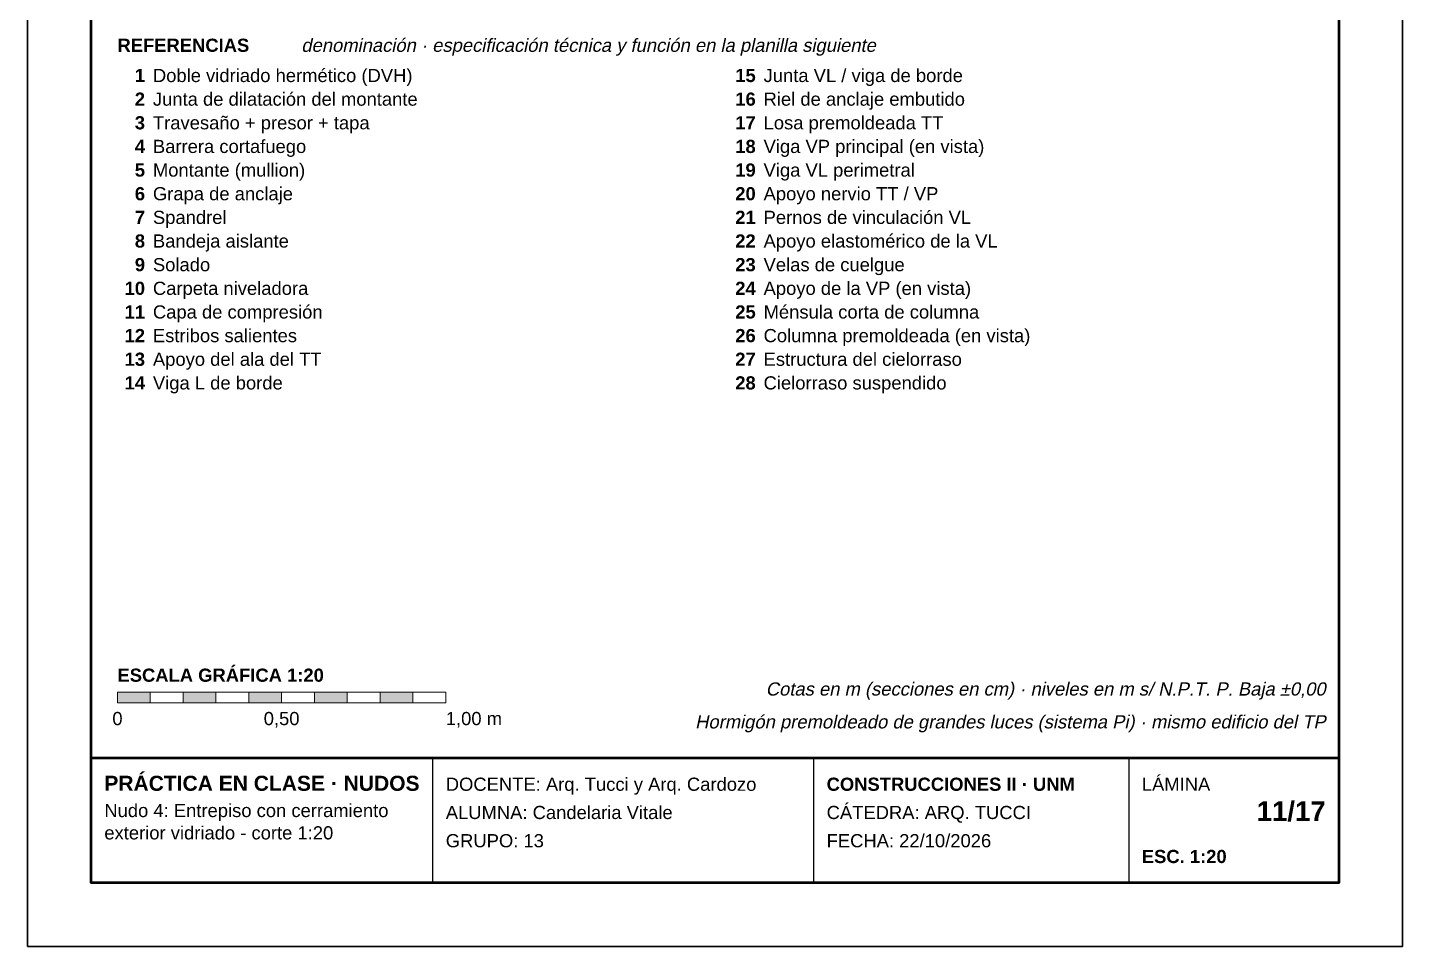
# Model space of a CAD drawing. Header units: millimetres. Extents: x 6 to 4194, y 6 to 5934.
# Drawn here: x 6 to 4194, y 6 to 2804 of the extents above; entities that cross this region are included whole.
import ezdxf
from ezdxf.enums import TextEntityAlignment as Align

# ---------------------------------------------------------------- set-up
doc = ezdxf.new("R2010")
doc.units = ezdxf.units.MM
doc.header["$LTSCALE"] = 20
for name, color, linetype in [('X-MARCO', 7, 'Continuous'), ('X-ROTULO', 7, 'Continuous'), ('X-TEXTOS', 7, 'Continuous')]:
    doc.layers.add(name, color=color, linetype=linetype)
doc.styles.add('ARIAL', font='arial.ttf')
doc.styles.add('ARIAL-B', font='arialbd.ttf')

msp = doc.modelspace()

# ---------------------------------------------------------------- hatches: boundary and pattern name
at = {"layer": 'X-TEXTOS'}
h = msp.add_hatch(color=7, dxfattribs=at)
h.dxf.hatch_style = 1
h.paths.add_polyline_path([(280, 780), (380, 780), (380, 748), (280, 748)])
h = msp.add_hatch(color=7, dxfattribs=at)
h.dxf.hatch_style = 1
h.paths.add_polyline_path([(480, 780), (580, 780), (580, 748), (480, 748)])
h = msp.add_hatch(color=7, dxfattribs=at)
h.dxf.hatch_style = 1
h.paths.add_polyline_path([(680, 780), (780, 780), (780, 748), (680, 748)])
h = msp.add_hatch(color=7, dxfattribs=at)
h.dxf.hatch_style = 1
h.paths.add_polyline_path([(880, 780), (980, 780), (980, 748), (880, 748)])
h = msp.add_hatch(color=7, dxfattribs=at)
h.dxf.hatch_style = 1
h.paths.add_polyline_path([(1080, 780), (1180, 780), (1180, 748), (1080, 748)])

# ---------------------------------------------------------------- linework, layer by layer
at = {"layer": 'X-MARCO', "lineweight": 30}
msp.add_lwpolyline([(6, 5934), (4194, 5934), (4194, 6), (6, 6)], close=True, dxfattribs=at)
at = {"layer": 'X-MARCO', "lineweight": 50}
msp.add_lwpolyline([(200, 5740), (4000, 5740), (4000, 200), (200, 200)], close=True, dxfattribs=at)
at = {"layer": 'X-ROTULO', "lineweight": 50}
msp.add_lwpolyline([(200, 580), (4000, 580), (4000, 200), (200, 200)], close=True, dxfattribs=at)
at = {"layer": 'X-ROTULO', "lineweight": 25}
for points in [[(1240, 580), (1240, 200)], [(2400, 580), (2400, 200)], [(3360, 580), (3360, 200)]]:
    msp.add_lwpolyline(points, dxfattribs=at)
at = {"layer": 'X-TEXTOS', "lineweight": 13}
for points in [[(280, 780), (380, 780), (380, 748), (280, 748)], [(380, 780), (480, 780), (480, 748), (380, 748)], [(480, 780), (580, 780), (580, 748), (480, 748)], [(580, 780), (680, 780), (680, 748), (580, 748)], [(680, 780), (780, 780), (780, 748), (680, 748)], [(780, 780), (880, 780), (880, 748), (780, 748)], [(880, 780), (980, 780), (980, 748), (880, 748)], [(980, 780), (1080, 780), (1080, 748), (980, 748)], [(1080, 780), (1180, 780), (1180, 748), (1080, 748)], [(1180, 780), (1280, 780), (1280, 748), (1180, 748)]]:
    msp.add_lwpolyline(points, close=True, dxfattribs=at)

# ---------------------------------------------------------------- texts
at = {"layer": 'X-ROTULO'}
for s, height, style, p in [('PRÁCTICA EN CLASE · NUDOS', 45.824, 'ARIAL-B', (240, 480)), ('DOCENTE: Arq. Tucci y Arq. Cardozo', 40.096, 'ARIAL', (1280, 480)), ('CONSTRUCCIONES II · UNM', 40.096, 'ARIAL-B', (2440, 480)), ('LÁMINA', 40.1, 'ARIAL', (3400, 480)), ('Nudo 4: Entrepiso con cerramiento', 40.096, 'ARIAL', (240, 400)), ('ALUMNA: Candelaria Vitale', 40.096, 'ARIAL', (1280, 394)), ('CÁTEDRA: ARQ. TUCCI', 40.096, 'ARIAL', (2440, 394)), ('exterior vidriado - corte 1:20', 40.096, 'ARIAL', (240, 332)), ('GRUPO: 13', 40.1, 'ARIAL', (1280, 308)), ('FECHA: 22/10/2026', 40.096, 'ARIAL', (2440, 308)), ('ESC. 1:20', 40.1, 'ARIAL-B', (3400, 260))]:
    msp.add_text(s, height=height, dxfattribs=dict(at, style=style)).set_placement(p)
at = {"layer": 'X-ROTULO', "style": 'ARIAL-B'}
msp.add_text('11/17', height=60.14, dxfattribs=at).set_placement((3960, 388), align=Align.RIGHT)
at = {"layer": 'X-TEXTOS'}
for s, height, style, p in [('REFERENCIAS', 40.096, 'ARIAL-B', (280, 2730)), ('Doble vidriado hermético (DVH)', 40.096, 'ARIAL', (388, 2638)), ('Junta VL / viga de borde', 40.096, 'ARIAL', (2248, 2638)), ('Junta de dilatación del montante', 40.096, 'ARIAL', (388, 2566)), ('Riel de anclaje embutido', 40.096, 'ARIAL', (2248, 2566)), ('Travesaño + presor + tapa', 40.096, 'ARIAL', (388, 2494)), ('Losa premoldeada TT', 40.096, 'ARIAL', (2248, 2494)), ('Barrera cortafuego', 40.096, 'ARIAL', (388, 2422)), ('Viga VP principal (en vista)', 40.096, 'ARIAL', (2248, 2422)), ('Montante (mullion)', 40.096, 'ARIAL', (388, 2350)), ('Viga VL perimetral', 40.096, 'ARIAL', (2248, 2350)), ('Grapa de anclaje', 40.096, 'ARIAL', (388, 2278)), ('Apoyo nervio TT / VP', 40.096, 'ARIAL', (2248, 2278)), ('Spandrel', 40.1, 'ARIAL', (388, 2206)), ('Pernos de vinculación VL', 40.096, 'ARIAL', (2248, 2206)), ('Bandeja aislante', 40.096, 'ARIAL', (388, 2134)), ('Apoyo elastomérico de la VL', 40.096, 'ARIAL', (2248, 2134)), ('Solado', 40.1, 'ARIAL', (388, 2062)), ('Velas de cuelgue', 40.096, 'ARIAL', (2248, 2062)), ('Carpeta niveladora', 40.096, 'ARIAL', (388, 1990)), ('Apoyo de la VP (en vista)', 40.096, 'ARIAL', (2248, 1990)), ('Capa de compresión', 40.096, 'ARIAL', (388, 1918)), ('Ménsula corta de columna', 40.096, 'ARIAL', (2248, 1918)), ('Estribos salientes', 40.096, 'ARIAL', (388, 1846)), ('Columna premoldeada (en vista)', 40.096, 'ARIAL', (2248, 1846)), ('Apoyo del ala del TT', 40.096, 'ARIAL', (388, 1774)), ('Estructura del cielorraso', 40.096, 'ARIAL', (2248, 1774)), ('Viga L de borde', 40.096, 'ARIAL', (388, 1702)), ('Cielorraso suspendido', 40.096, 'ARIAL', (2248, 1702)), ('ESCALA GRÁFICA 1:20', 40.096, 'ARIAL-B', (280, 812)), ('1,00 m', 40.1, 'ARIAL', (1280, 680))]:
    msp.add_text(s, height=height, dxfattribs=dict(at, style=style)).set_placement(p)
at = {"layer": 'X-TEXTOS', "style": 'ARIAL', "oblique": 12}
msp.add_text('denominación · especificación técnica y función en la planilla siguiente', height=40.096, dxfattribs=at).set_placement((840, 2730))
at = {"layer": 'X-TEXTOS', "style": 'ARIAL-B'}
for s, p in [('1', (364, 2638)), ('15', (2224, 2638)), ('2', (364, 2566)), ('16', (2224, 2566)), ('3', (364, 2494)), ('17', (2224, 2494)), ('4', (364, 2422)), ('18', (2224, 2422)), ('5', (364, 2350)), ('19', (2224, 2350)), ('6', (364, 2278)), ('20', (2224, 2278)), ('7', (364, 2206)), ('21', (2224, 2206)), ('8', (364, 2134)), ('22', (2224, 2134)), ('9', (364, 2062)), ('23', (2224, 2062)), ('10', (364, 1990)), ('24', (2224, 1990)), ('11', (364, 1918)), ('25', (2224, 1918)), ('12', (364, 1846)), ('26', (2224, 1846)), ('13', (364, 1774)), ('27', (2224, 1774)), ('14', (364, 1702)), ('28', (2224, 1702))]:
    msp.add_text(s, height=40.1, dxfattribs=at).set_placement(p, align=Align.RIGHT)
at = {"layer": 'X-TEXTOS', "style": 'ARIAL', "oblique": 12}
for s, p in [('Cotas en m (secciones en cm) · niveles en m s/ N.P.T. P. Baja ±0,00', (3960, 770)), ('Hormigón premoldeado de grandes luces (sistema Pi) · mismo edificio del TP', (3960, 670))]:
    msp.add_text(s, height=40.096, dxfattribs=at).set_placement(p, align=Align.RIGHT)
at = {"layer": 'X-TEXTOS', "style": 'ARIAL'}
for s, p in [('0', (280, 680)), ('0,50', (780, 680))]:
    msp.add_text(s, height=40.1, dxfattribs=at).set_placement(p, align=Align.CENTER)

doc.saveas('drawing.dxf')
